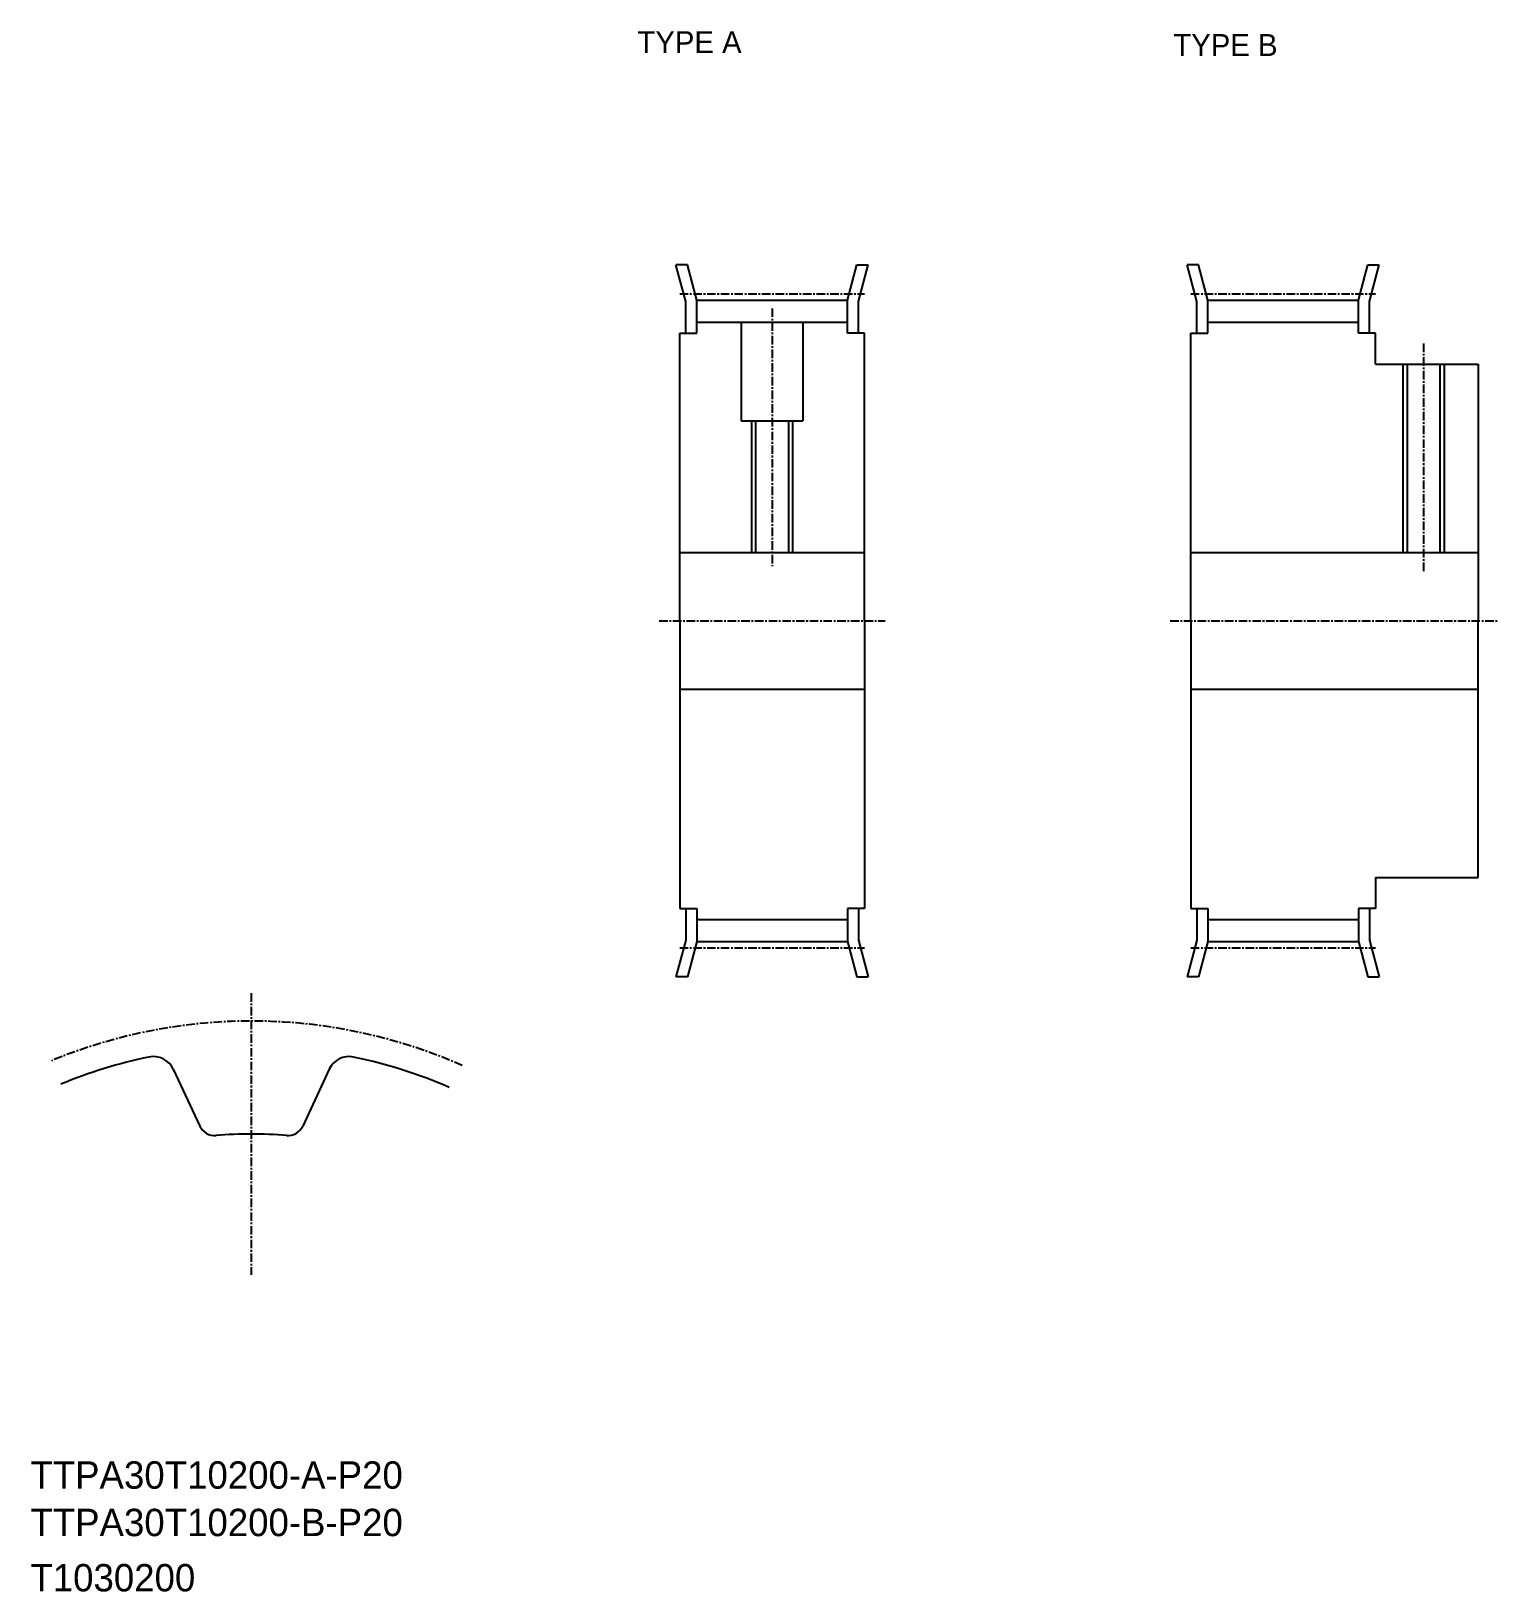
# Model space of a CAD drawing. Extents: x 10 to 225, y 10 to 238.
import ezdxf

# ---------------------------------------------------------------- set-up
doc = ezdxf.new("R2010")
doc.units = 0
doc.linetypes.add('CENTER', pattern=[2, 1.25, -0.25, 0.25, -0.25])
doc.layers.get('0').update_dxf_attribs({"linetype": 'CONTINUOUS'})
doc.layers.add('CENTER', color=1, linetype='CENTER')

msp = doc.modelspace()

# ---------------------------------------------------------------- linework, layer by layer
at = {"color": 7, "linetype": 'CONTINUOUS'}
for p, q in [((105.75, 198.36), (104.31, 203.75)), ((105.97, 203.75), (104.31, 203.75)), ((107.35, 198.57), (105.97, 203.75)), ((129.35, 198.57), (130.74, 203.75)), ((130.74, 203.75), (132.4, 203.75)), ((130.95, 198.36), (132.4, 203.75)), ((180.41, 198.36), (178.97, 203.75)), ((180.62, 203.75), (178.97, 203.75)), ((182.01, 198.57), (180.62, 203.75)), ((204.01, 198.57), (205.39, 203.75)), ((205.39, 203.75), (207.05, 203.75)), ((205.61, 198.36), (207.05, 203.75)), ((105.75, 193.75), (105.75, 198.36)), ((107.35, 193.75), (107.35, 198.57)), ((107.35, 198.57), (129.35, 198.57)), ((129.35, 193.75), (129.35, 198.57)), ((130.95, 193.75), (130.95, 198.36)), ((180.41, 193.75), (180.41, 198.36)), ((182.01, 198.57), (204.01, 198.57)), ((182.01, 193.75), (182.01, 198.57)), ((204.01, 193.75), (204.01, 198.57)), ((205.61, 193.75), (205.61, 198.36)), ((104.85, 151.75), (104.85, 193.75)), ((104.85, 193.75), (107.35, 193.75)), ((107.35, 195.37), (129.35, 195.37)), ((113.85, 195.37), (113.85, 180.95)), ((122.85, 195.37), (122.85, 180.95)), ((131.85, 193.75), (129.35, 193.75)), ((131.85, 151.75), (131.85, 193.75)), ((179.51, 151.75), (179.51, 193.75)), ((179.51, 193.75), (182.01, 193.75)), ((182.01, 195.37), (204.01, 195.37)), ((206.51, 193.75), (204.01, 193.75)), ((206.51, 189.25), (206.51, 193.75)), ((206.51, 189.25), (221.51, 189.25)), ((211.11, 189.25), (211.11, 161.75)), ((215.91, 189.25), (215.91, 161.75)), ((221.51, 189.25), (221.51, 151.75)), ((113.85, 180.95), (122.85, 180.95)), ((115.95, 180.95), (115.95, 161.75)), ((120.75, 180.95), (120.75, 161.75)), ((104.85, 161.75), (131.85, 161.75)), ((179.51, 161.75), (221.51, 161.75)), ((104.85, 151.75), (104.85, 109.75)), ((131.85, 151.75), (131.85, 109.75)), ((179.51, 151.75), (179.51, 109.75)), ((221.51, 114.25), (221.51, 151.75)), ((104.85, 141.75), (131.85, 141.75)), ((179.51, 141.75), (221.51, 141.75)), ((206.51, 114.25), (221.51, 114.25)), ((206.51, 114.25), (206.51, 109.75)), ((104.85, 109.75), (107.35, 109.75)), ((105.75, 109.75), (105.75, 105.13)), ((107.35, 109.75), (107.35, 104.92)), ((129.35, 109.75), (129.35, 104.92)), ((131.85, 109.75), (129.35, 109.75)), ((130.95, 109.75), (130.95, 105.13)), ((179.51, 109.75), (182.01, 109.75)), ((180.41, 109.75), (180.41, 105.13)), ((182.01, 109.75), (182.01, 104.92)), ((204.01, 109.75), (204.01, 104.92)), ((206.51, 109.75), (204.01, 109.75)), ((205.61, 109.75), (205.61, 105.13)), ((107.35, 108.12), (129.35, 108.12)), ((182.01, 108.12), (204.01, 108.12)), ((105.75, 105.13), (104.31, 99.75)), ((107.35, 104.92), (105.97, 99.75)), ((107.35, 104.92), (129.35, 104.92)), ((129.35, 104.92), (130.74, 99.75)), ((130.95, 105.13), (132.4, 99.75)), ((180.41, 105.13), (178.97, 99.75)), ((182.01, 104.92), (180.62, 99.75)), ((182.01, 104.92), (204.01, 104.92)), ((204.01, 104.92), (205.39, 99.75)), ((205.61, 105.13), (207.05, 99.75)), ((105.97, 99.75), (104.31, 99.75)), ((130.74, 99.75), (132.4, 99.75)), ((180.62, 99.75), (178.97, 99.75)), ((205.39, 99.75), (207.05, 99.75)), ((30.87, 86.26), (34.75, 77.95)), ((53.66, 86.26), (49.79, 77.95))]:
    msp.add_line(p, q, dxfattribs=at)
at = {"color": 3, "linetype": 'CONTINUOUS'}
for p, q in [((210.51, 189.25), (210.51, 161.75)), ((216.51, 189.25), (216.51, 161.75)), ((115.35, 180.95), (115.35, 161.75)), ((121.35, 180.95), (121.35, 161.75))]:
    msp.add_line(p, q, dxfattribs=at)
at = {"color": 7, "linetype": 'CONTINUOUS'}
for centre, radius, start, end in [((42.27, 16.9), 72.7, 101.8695, 112.4966), ((27.97, 84.91), 3.2, 25, 101.8695), ((56.56, 84.91), 3.2, 78.1305, 155), ((42.27, 16.9), 72.7, 66.577, 78.1305), ((36.92, 78.97), 2.4, 205, 274.9213), ((47.61, 78.97), 2.4, 265.0787, 335), ((42.27, 16.9), 59.9, 85.0787, 94.9213)]:
    msp.add_arc(centre, radius, start, end, dxfattribs=at)
at = {"layer": 'CENTER', "color": 1, "linetype": 'CENTER'}
for p, q in [((104.85, 199.49), (131.85, 199.49)), ((179.51, 199.49), (206.51, 199.49)), ((118.35, 197.37), (118.35, 159.75)), ((213.51, 192.25), (213.51, 158.75)), ((101.85, 151.75), (134.85, 151.75)), ((176.51, 151.75), (224.51, 151.75)), ((104.85, 104), (131.85, 104)), ((179.51, 104), (206.51, 104)), ((42.27, 97.36), (42.27, 56.23))]:
    msp.add_line(p, q, dxfattribs=at)
msp.add_arc((42.27, 16.9), 76.4, 66.2136, 112.4493, dxfattribs=at)

# ---------------------------------------------------------------- texts
at = {"color": 7, "linetype": 'CONTINUOUS'}
for s, height, p in [('TYPE A', 3.2, (98.68, 234.66)), ('TYPE B', 3.2, (176.97, 234.24)), ('TTPA30T10200-A-P20', 4, (10, 25)), ('TTPA30T10200-B-P20', 4, (10, 18.07)), ('T1030200', 4, (10, 10))]:
    msp.add_text(s, height=height, dxfattribs=at).set_placement(p)

doc.saveas('drawing.dxf')
